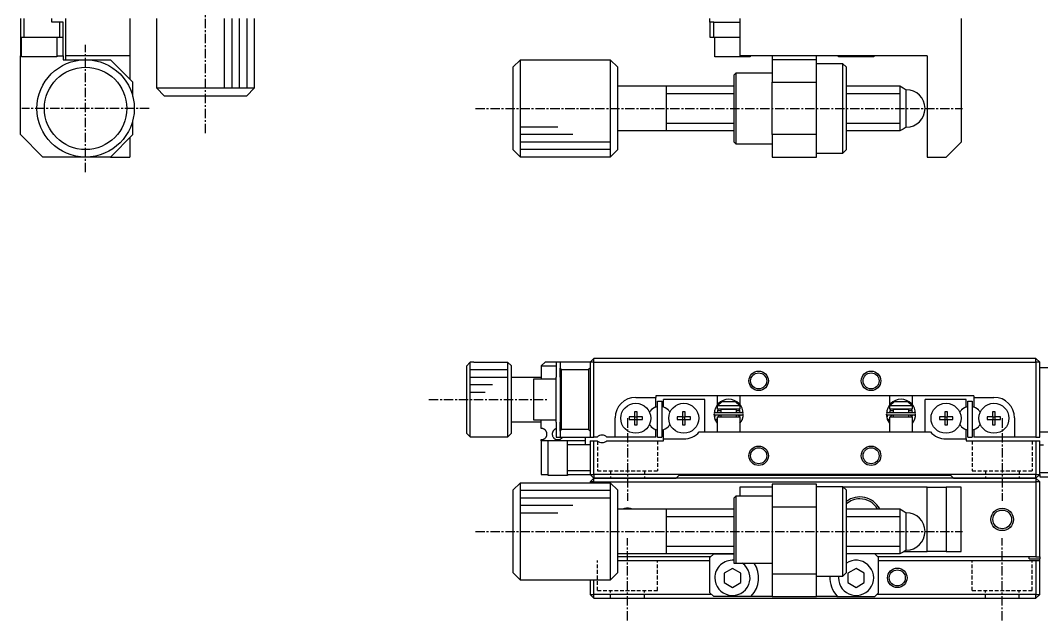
# Model space of a CAD drawing. Extents: x 10 to 415, y 10 to 242.
# Drawn here: x 201.3 to 337.5, y 36.6 to 116.8 of the extents above; entities that cross this region are included whole.
import ezdxf

# ---------------------------------------------------------------- set-up
doc = ezdxf.new("R2010")
doc.units = 0
doc.linetypes.add('CENTER', pattern=[2, 1.25, -0.25, 0.25, -0.25])
doc.linetypes.add('DASHED', pattern=[0.75, 0.5, -0.25])
doc.layers.get('0').update_dxf_attribs({"linetype": 'CONTINUOUS'})
doc.layers.add('CENTER', color=1, linetype='CENTER')

msp = doc.modelspace()

# ---------------------------------------------------------------- linework, layer by layer
at = {"color": 7, "linetype": 'CONTINUOUS'}
for p, q in [((201.27, 117), (201.27, 114.5)), ((201.77, 114.5), (201.77, 117)), ((205.47, 116.5), (205.47, 117)), ((206.47, 116.5), (205.47, 116.5)), ((206.97, 116.5), (206.47, 116.5)), ((206.47, 116.5), (206.47, 114.5)), ((206.97, 114.5), (206.97, 116.5)), ((207.27, 117), (207.27, 112)), ((215.87, 117), (215.87, 112)), ((219.47, 107.7), (219.47, 117)), ((232.47, 117), (232.47, 107.7)), ((293.28, 116.5), (293.28, 117)), ((293.28, 116.5), (293.28, 114.5)), ((293.78, 116.5), (293.28, 116.5)), ((293.78, 114.5), (293.78, 116.5)), ((293.78, 116.5), (297.28, 116.5)), ((297.28, 117), (297.28, 112)), ((326.78, 117), (326.78, 100.5)), ((201.27, 114.5), (201.77, 114.5)), ((201.27, 114.5), (201.27, 112)), ((201.34, 112), (201.34, 114.5)), ((201.42, 111.9), (201.42, 114.5)), ((201.77, 114.5), (206.47, 114.5)), ((206.12, 114.5), (206.12, 111.9)), ((206.47, 114.5), (206.97, 114.5)), ((206.93, 114.5), (206.93, 112)), ((206.97, 112), (206.97, 114.5)), ((293.28, 114.5), (293.78, 114.5)), ((293.78, 114.5), (297.28, 114.5)), ((293.93, 111.9), (293.93, 114.5)), ((201.27, 112), (201.34, 112)), ((201.27, 101.5), (201.27, 112)), ((201.34, 112), (201.42, 112)), ((203.77, 111.9), (201.42, 111.9)), ((206.12, 111.9), (203.77, 111.9)), ((206.12, 112), (206.93, 112)), ((206.93, 112), (206.97, 112)), ((206.97, 112), (206.97, 111.5)), ((215.87, 112), (207.27, 112)), ((207.27, 112), (207.27, 111.5)), ((215.87, 112), (215.87, 108.9)), ((298.63, 111.9), (293.93, 111.9)), ((322.28, 112), (297.28, 112)), ((298.63, 112), (298.63, 111.9)), ((301.58, 112), (301.58, 111.5)), ((307.48, 111.5), (307.48, 112)), ((310.43, 111.9), (310.43, 112)), ((315.13, 111.9), (310.43, 111.9)), ((315.13, 112), (315.13, 111.9)), ((322.28, 112), (322.28, 98.5)), ((206.97, 111.5), (209.97, 111.5)), ((209.97, 111.5), (213.27, 111.5)), ((213.27, 111.5), (216.27, 108.5)), ((266.98, 110.5), (267.98, 111.5)), ((266.98, 110.5), (266.98, 99.5)), ((266.98, 110.5), (266.98, 99.5)), ((267.98, 98.5), (267.98, 111.5)), ((267.98, 111.5), (267.98, 111.5)), ((267.98, 111.5), (279.98, 111.5)), ((279.98, 111.5), (279.98, 98.5)), ((279.98, 111.5), (280.98, 110.5)), ((280.98, 99.5), (280.98, 110.5)), ((307.48, 111.5), (301.58, 111.5)), ((301.58, 111.5), (301.58, 108.5)), ((307.48, 108.5), (307.48, 111.5)), ((307.48, 111), (310.98, 111)), ((310.98, 111), (310.98, 99)), ((310.98, 111), (311.48, 110.5)), ((311.48, 99.5), (311.48, 110.5)), ((296.48, 109.45), (296.78, 109.75)), ((296.48, 109.45), (296.48, 100.55)), ((296.78, 100.25), (296.78, 109.75)), ((296.78, 109.75), (301.58, 109.75)), ((216.27, 106.6), (216.27, 108.5)), ((226.03, 107.7), (219.47, 107.7)), ((220.47, 106.7), (219.47, 107.7)), ((232.47, 107.7), (226.03, 107.7)), ((232.47, 107.7), (231.47, 106.7)), ((280.98, 108), (287.48, 108)), ((287.48, 102), (287.48, 108)), ((287.48, 108), (287.49, 108)), ((287.48, 108), (287.48, 108)), ((287.48, 108), (296.48, 108)), ((301.58, 108.5), (307.48, 108.5)), ((301.58, 101.5), (301.58, 108.5)), ((307.48, 101.5), (307.48, 108.5)), ((311.48, 108), (318.62, 108)), ((318.62, 108), (318.62, 102)), ((318.62, 108), (319.05, 107.75)), ((319.05, 107.75), (319.48, 107.5)), ((220.47, 106.7), (226.02, 106.7)), ((226.02, 106.7), (231.47, 106.7)), ((319.48, 102.5), (319.48, 107.5)), ((216.27, 101.5), (216.27, 103.4)), ((319.05, 102.25), (318.62, 102)), ((319.48, 102.5), (319.05, 102.25)), ((204.27, 98.5), (201.27, 101.5)), ((216.27, 101.5), (213.27, 98.5)), ((215.87, 101.1), (215.87, 98.5)), ((287.48, 102), (280.98, 102)), ((287.49, 102), (287.48, 102)), ((296.48, 102), (287.48, 102)), ((287.48, 102), (287.48, 102)), ((307.48, 101.5), (301.58, 101.5)), ((301.58, 101.5), (301.58, 98.5)), ((307.48, 98.5), (307.48, 101.5)), ((318.62, 102), (311.48, 102)), ((267.98, 98.5), (266.98, 99.5)), ((280.98, 99.5), (279.98, 98.5)), ((296.78, 100.25), (296.48, 100.55)), ((301.58, 100.25), (296.78, 100.25)), ((311.48, 99.5), (310.98, 99)), ((326.78, 100.5), (324.78, 98.5)), ((209.97, 98.5), (204.27, 98.5)), ((213.27, 98.5), (209.97, 98.5)), ((213.27, 98.5), (215.87, 98.5)), ((279.98, 98.5), (267.98, 98.5)), ((301.58, 98.5), (307.48, 98.5)), ((310.98, 99), (307.48, 99)), ((322.28, 98.5), (324.78, 98.5)), ((261.28, 71.11), (260.78, 70.61)), ((261.78, 71.11), (261.28, 71.11)), ((261.28, 61.14), (261.28, 71.11)), ((261.78, 71.13), (261.78, 71.11)), ((261.78, 71.13), (266.28, 71.13)), ((266.28, 71.13), (266.28, 61.13)), ((266.28, 71.13), (266.78, 70.63)), ((270.78, 70.63), (271.28, 71.13)), ((272.78, 71.13), (271.28, 71.13)), ((273.28, 71.13), (272.78, 71.13)), ((272.78, 71.13), (272.78, 69.13)), ((277.28, 71.13), (273.28, 71.13)), ((273.28, 71.13), (273.28, 70.33)), ((277.28, 71.13), (277.78, 71.63)), ((277.78, 71.13), (277.28, 71.13)), ((277.28, 71.13), (277.28, 61.13)), ((277.78, 71.13), (277.78, 71.63)), ((336.78, 71.63), (277.78, 71.63)), ((277.78, 71.13), (336.78, 71.13)), ((277.78, 61.13), (277.78, 71.13)), ((336.78, 71.13), (336.78, 71.63)), ((337.28, 71.13), (336.78, 71.63)), ((336.78, 71.13), (336.78, 61.13)), ((337.28, 71.13), (336.78, 71.13)), ((337.28, 61.13), (337.28, 71.13)), ((260.78, 70.61), (260.78, 61.64)), ((266.78, 61.63), (266.78, 70.63)), ((270.78, 70.63), (272.78, 70.63)), ((270.78, 70.63), (270.78, 68.88)), ((273.48, 70.13), (273.28, 70.33)), ((273.28, 70.33), (273.28, 70)), ((273.28, 70), (273.28, 70.33)), ((273.28, 69.13), (273.28, 70)), ((273.48, 62.13), (273.48, 70.13)), ((273.48, 70.13), (277.08, 70.13)), ((277.28, 70.33), (277.08, 70.13)), ((277.08, 70.13), (277.08, 62.13)), ((337.28, 70.43), (342.28, 70.43)), ((266.78, 69.13), (270.78, 69.13)), ((269.78, 63.38), (269.78, 68.88)), ((269.78, 68.88), (272.78, 68.88)), ((272.78, 63.13), (272.78, 69.13)), ((273.28, 69.13), (273.28, 63.13)), ((283.38, 66.43), (286.08, 66.43)), ((286.08, 66.63), (286.08, 66.43)), ((328.48, 66.63), (286.08, 66.63)), ((286.08, 65.18), (286.08, 66.43)), ((286.28, 65.93), (286.88, 65.93)), ((286.28, 61.13), (286.28, 65.93)), ((286.88, 65.93), (286.88, 61.13)), ((292.58, 66.13), (287.08, 66.13)), ((287.08, 65.18), (287.08, 66.13)), ((292.58, 61.83), (292.58, 66.13)), ((294.28, 65.46), (294.28, 66.63)), ((294.28, 65.46), (294.28, 65.46)), ((294.86, 65.83), (294.33, 65.33)), ((296.69, 65.83), (294.86, 65.83)), ((297.22, 65.33), (296.69, 65.83)), ((296.7, 65.83), (296.69, 65.83)), ((297.28, 66.63), (297.28, 65.46)), ((317.28, 65.46), (317.28, 66.63)), ((317.28, 65.46), (317.28, 65.46)), ((317.86, 65.83), (317.33, 65.33)), ((319.69, 65.83), (317.86, 65.83)), ((320.22, 65.33), (319.69, 65.83)), ((319.7, 65.83), (319.69, 65.83)), ((320.28, 66.63), (320.28, 65.46)), ((327.48, 66.13), (321.98, 66.13)), ((321.98, 61.83), (321.98, 66.13)), ((327.48, 65.18), (327.48, 66.13)), ((327.68, 65.93), (328.28, 65.93)), ((327.68, 61.13), (327.68, 65.93)), ((328.28, 65.93), (328.28, 61.13)), ((328.48, 66.63), (328.48, 66.43)), ((328.48, 66.43), (331.18, 66.43)), ((328.48, 66.43), (328.48, 65.18)), ((283.56, 64.51), (283.2, 64.51)), ((283.2, 64.51), (283.2, 63.81)), ((283.56, 63.81), (283.56, 64.51)), ((286.08, 65.18), (285.82, 65.03)), ((287.08, 65.18), (287.34, 65.03)), ((289.96, 64.51), (289.6, 64.51)), ((289.6, 64.51), (289.6, 63.81)), ((289.96, 63.81), (289.96, 64.51)), ((293.97, 63.51), (293.84, 64.2)), ((294.03, 64.42), (297.53, 64.42)), ((294.35, 64.83), (294.24, 64.42)), ((294.28, 65.33), (294.33, 65.33)), ((294.28, 64.83), (294.28, 65.33)), ((297.28, 64.83), (294.28, 64.83)), ((294.78, 64.83), (294.28, 64.83)), ((294.28, 64.63), (294.28, 64.64)), ((294.28, 64.64), (294.28, 64.64)), ((294.28, 64.64), (294.28, 64.64)), ((294.28, 64.64), (294.28, 64.64)), ((294.28, 64.64), (294.28, 64.64)), ((294.78, 64.63), (294.28, 64.63)), ((294.33, 65.33), (297.22, 65.33)), ((294.78, 64.83), (296.78, 64.83)), ((296.78, 64.83), (294.78, 64.83)), ((294.78, 64.42), (294.78, 64.83)), ((297.28, 64.83), (296.78, 64.83)), ((296.78, 64.83), (296.78, 64.42)), ((297.28, 64.63), (296.78, 64.63)), ((297.22, 65.33), (297.28, 65.33)), ((297.32, 64.42), (297.22, 64.83)), ((297.28, 65.33), (297.28, 64.83)), ((297.28, 64.64), (297.28, 64.64)), ((297.28, 64.64), (297.28, 64.64)), ((297.28, 64.64), (297.28, 64.64)), ((297.28, 64.64), (297.28, 64.64)), ((297.28, 64.64), (297.28, 64.64)), ((297.28, 64.64), (297.28, 64.64)), ((297.28, 64.64), (297.28, 64.64)), ((297.28, 64.64), (297.28, 64.64)), ((297.28, 64.64), (297.28, 64.63)), ((316.97, 63.51), (316.84, 64.2)), ((317.03, 64.42), (320.53, 64.42)), ((317.35, 64.83), (317.24, 64.42)), ((317.28, 65.33), (317.33, 65.33)), ((317.28, 64.83), (317.28, 65.33)), ((320.28, 64.83), (317.28, 64.83)), ((317.78, 64.83), (317.28, 64.83)), ((317.28, 64.63), (317.28, 64.64)), ((317.28, 64.64), (317.28, 64.64)), ((317.28, 64.64), (317.28, 64.64)), ((317.28, 64.64), (317.28, 64.64)), ((317.28, 64.64), (317.28, 64.64)), ((317.78, 64.63), (317.28, 64.63)), ((317.33, 65.33), (320.22, 65.33)), ((319.78, 64.83), (317.78, 64.83)), ((317.78, 64.83), (319.78, 64.83)), ((317.78, 64.42), (317.78, 64.83)), ((320.28, 64.83), (319.78, 64.83)), ((319.78, 64.83), (319.78, 64.42)), ((320.28, 64.63), (319.78, 64.63)), ((320.22, 65.33), (320.28, 65.33)), ((320.32, 64.42), (320.22, 64.83)), ((320.28, 65.33), (320.28, 64.83)), ((320.28, 64.64), (320.28, 64.64)), ((320.28, 64.64), (320.28, 64.64)), ((320.28, 64.64), (320.28, 64.64)), ((320.28, 64.64), (320.28, 64.64)), ((320.28, 64.64), (320.28, 64.64)), ((320.28, 64.64), (320.28, 64.64)), ((320.28, 64.64), (320.28, 64.64)), ((320.28, 64.64), (320.28, 64.64)), ((320.28, 64.64), (320.28, 64.63)), ((324.96, 64.51), (324.6, 64.51)), ((324.6, 64.51), (324.6, 63.81)), ((324.96, 63.81), (324.96, 64.51)), ((327.48, 65.18), (327.22, 65.03)), ((328.48, 65.18), (328.74, 65.03)), ((331.36, 64.51), (331, 64.51)), ((331, 64.51), (331, 63.81)), ((331.36, 63.81), (331.36, 64.51)), ((270.78, 63.13), (266.78, 63.13)), ((272.78, 63.38), (269.78, 63.38)), ((270.78, 62.28), (270.78, 63.38)), ((272.78, 63.13), (272.78, 61.13)), ((273.28, 62.25), (273.28, 63.13)), ((280.63, 61.13), (280.63, 63.68)), ((282.49, 63.81), (282.49, 63.45)), ((283.2, 63.81), (282.49, 63.81)), ((282.49, 63.45), (283.2, 63.45)), ((283.21, 63.79), (283.2, 63.81)), ((283.21, 63.46), (283.2, 63.45)), ((283.2, 63.45), (283.2, 62.74)), ((283.2, 62.74), (283.56, 62.74)), ((283.55, 63.79), (283.21, 63.79)), ((283.21, 63.79), (283.21, 63.46)), ((283.21, 63.46), (283.55, 63.46)), ((283.55, 63.79), (283.56, 63.81)), ((283.55, 63.46), (283.55, 63.79)), ((283.55, 63.46), (283.56, 63.45)), ((284.27, 63.81), (283.56, 63.81)), ((283.56, 63.45), (284.27, 63.45)), ((283.56, 62.74), (283.56, 63.45)), ((284.27, 63.45), (284.27, 63.81)), ((288.89, 63.81), (288.89, 63.45)), ((289.6, 63.81), (288.89, 63.81)), ((288.89, 63.45), (289.6, 63.45)), ((289.61, 63.79), (289.6, 63.81)), ((289.61, 63.46), (289.6, 63.45)), ((289.6, 63.45), (289.6, 62.74)), ((289.6, 62.74), (289.96, 62.74)), ((289.61, 63.79), (289.61, 63.46)), ((289.95, 63.79), (289.61, 63.79)), ((289.61, 63.46), (289.95, 63.46)), ((289.95, 63.79), (289.96, 63.81)), ((289.95, 63.46), (289.95, 63.79)), ((289.95, 63.46), (289.96, 63.45)), ((290.67, 63.81), (289.96, 63.81)), ((289.96, 63.45), (290.67, 63.45)), ((289.96, 62.74), (289.96, 63.45)), ((290.67, 63.45), (290.67, 63.81)), ((293.94, 63.83), (293.95, 63.86)), ((293.94, 63.79), (293.94, 63.83)), ((293.94, 63.76), (293.94, 63.79)), ((293.94, 63.73), (293.94, 63.76)), ((293.94, 63.69), (293.94, 63.73)), ((293.94, 63.66), (293.94, 63.69)), ((293.95, 63.62), (293.94, 63.66)), ((293.95, 63.86), (293.96, 63.9)), ((293.95, 63.59), (293.95, 63.62)), ((293.96, 63.56), (293.95, 63.59)), ((293.96, 63.9), (293.97, 63.93)), ((293.97, 63.52), (293.96, 63.56)), ((293.97, 63.93), (293.98, 63.96)), ((293.98, 63.49), (293.97, 63.52)), ((293.98, 63.96), (293.99, 63.99)), ((293.99, 63.46), (293.98, 63.49)), ((293.99, 63.99), (294, 64.02)), ((293.99, 63.46), (293.99, 63.46)), ((293.99, 63.46), (293.99, 63.46)), ((293.99, 63.46), (294, 63.46)), ((294.28, 62.99), (293.99, 63.46)), ((294, 64.02), (294.01, 64.03)), ((294, 63.45), (294.28, 63.55)), ((294, 63.46), (294, 63.46)), ((294, 63.46), (294.01, 63.46)), ((294, 63.45), (294, 63.45)), ((294.01, 63.46), (294.01, 63.46)), ((294.01, 63.46), (294.02, 63.46)), ((294.02, 63.46), (294.03, 63.46)), ((297.53, 64.03), (294.03, 64.03)), ((294.03, 63.46), (294.04, 63.46)), ((294.04, 63.46), (294.05, 63.46)), ((294.05, 63.46), (294.06, 63.47)), ((294.06, 63.47), (294.07, 63.47)), ((294.07, 63.47), (294.08, 63.47)), ((294.08, 63.47), (294.09, 63.48)), ((294.09, 63.48), (294.11, 63.48)), ((294.11, 63.48), (294.12, 63.49)), ((294.12, 63.49), (294.13, 63.49)), ((294.13, 63.49), (294.15, 63.5)), ((294.15, 63.5), (294.16, 63.5)), ((294.16, 63.5), (294.18, 63.51)), ((294.18, 63.51), (294.19, 63.52)), ((294.19, 63.52), (294.2, 63.52)), ((294.2, 63.52), (294.22, 63.53)), ((294.22, 63.53), (294.23, 63.54)), ((294.23, 63.54), (294.24, 63.54)), ((294.24, 63.54), (294.26, 63.55)), ((294.26, 63.55), (294.27, 63.55)), ((294.27, 63.55), (294.28, 63.56)), ((294.28, 63.83), (297.28, 63.83)), ((294.28, 61.83), (294.28, 63.83)), ((294.35, 63.84), (294.34, 63.83)), ((294.34, 63.83), (294.34, 63.83)), ((294.36, 63.86), (294.35, 63.84)), ((294.37, 63.88), (294.36, 63.87)), ((294.36, 63.87), (294.36, 63.86)), ((294.38, 63.9), (294.37, 63.88)), ((294.39, 63.91), (294.38, 63.9)), ((294.4, 63.92), (294.39, 63.91)), ((294.41, 63.93), (294.4, 63.92)), ((294.42, 63.94), (294.41, 63.93)), ((294.43, 63.95), (294.42, 63.94)), ((294.44, 63.96), (294.43, 63.95)), ((294.45, 63.97), (294.44, 63.96)), ((294.46, 63.98), (294.45, 63.97)), ((294.48, 63.99), (294.46, 63.98)), ((294.49, 63.99), (294.48, 63.99)), ((294.5, 64), (294.49, 63.99)), ((294.52, 64.01), (294.5, 64)), ((294.53, 64.01), (294.52, 64.01)), ((294.54, 64.02), (294.53, 64.01)), ((294.56, 64.02), (294.54, 64.02)), ((294.57, 64.02), (294.56, 64.02)), ((294.59, 64.03), (294.57, 64.02)), ((294.6, 64.03), (294.59, 64.03)), ((294.62, 64.03), (294.6, 64.03)), ((294.63, 64.03), (294.62, 64.03)), ((294.78, 63.83), (294.78, 64.03)), ((296.78, 64.03), (296.78, 63.83)), ((296.94, 64.03), (296.93, 64.03)), ((296.95, 64.03), (296.94, 64.03)), ((296.97, 64.03), (296.95, 64.03)), ((296.98, 64.03), (296.97, 64.03)), ((297, 64.02), (296.98, 64.03)), ((297.01, 64.02), (297, 64.02)), ((297.03, 64.02), (297.01, 64.02)), ((297.04, 64.01), (297.03, 64.02)), ((297.05, 64), (297.04, 64.01)), ((297.07, 64), (297.05, 64)), ((297.08, 63.99), (297.07, 64)), ((297.09, 63.98), (297.08, 63.99)), ((297.11, 63.98), (297.09, 63.98)), ((297.12, 63.97), (297.11, 63.98)), ((297.13, 63.96), (297.12, 63.97)), ((297.14, 63.95), (297.13, 63.96)), ((297.15, 63.94), (297.14, 63.95)), ((297.16, 63.93), (297.15, 63.94)), ((297.17, 63.91), (297.16, 63.93)), ((297.18, 63.9), (297.17, 63.91)), ((297.19, 63.89), (297.18, 63.9)), ((297.2, 63.88), (297.19, 63.89)), ((297.2, 63.86), (297.2, 63.88)), ((297.21, 63.85), (297.2, 63.86)), ((297.22, 63.84), (297.21, 63.85)), ((297.22, 63.83), (297.22, 63.84)), ((297.28, 63.83), (297.32, 64.03)), ((297.28, 63.83), (297.28, 61.83)), ((297.28, 63.81), (297.28, 63.83)), ((297.57, 63.46), (297.56, 63.44)), ((297.58, 63.5), (297.57, 63.46)), ((297.57, 63.46), (297.57, 63.46)), ((297.57, 63.46), (297.57, 63.46)), ((297.57, 63.46), (297.57, 63.46)), ((297.57, 63.46), (297.57, 63.46)), ((297.59, 63.5), (297.58, 63.5)), ((297.59, 63.52), (297.59, 63.52)), ((297.59, 63.52), (297.59, 63.52)), ((297.59, 63.52), (297.59, 63.52)), ((297.59, 63.52), (297.59, 63.51)), ((297.59, 63.51), (297.59, 63.51)), ((297.59, 63.51), (297.59, 63.51)), ((297.59, 63.51), (297.59, 63.51)), ((297.59, 63.51), (297.59, 63.51)), ((297.59, 63.51), (297.59, 63.51)), ((297.59, 63.51), (297.59, 63.51)), ((297.59, 63.51), (297.59, 63.5)), ((297.59, 63.5), (297.59, 63.5)), ((316.94, 63.83), (316.95, 63.86)), ((316.94, 63.79), (316.94, 63.83)), ((316.94, 63.76), (316.94, 63.79)), ((316.94, 63.73), (316.94, 63.76)), ((316.94, 63.69), (316.94, 63.73)), ((316.94, 63.66), (316.94, 63.69)), ((316.95, 63.62), (316.94, 63.66)), ((316.95, 63.86), (316.96, 63.9)), ((316.95, 63.59), (316.95, 63.62)), ((316.96, 63.56), (316.95, 63.59)), ((316.96, 63.9), (316.97, 63.93)), ((316.97, 63.52), (316.96, 63.56)), ((316.97, 63.93), (316.98, 63.96)), ((316.98, 63.49), (316.97, 63.52)), ((316.98, 63.96), (316.99, 63.99)), ((316.99, 63.46), (316.98, 63.49)), ((316.99, 63.99), (317, 64.02)), ((316.99, 63.46), (316.99, 63.46)), ((316.99, 63.46), (316.99, 63.46)), ((316.99, 63.46), (317, 63.46)), ((317.28, 62.99), (316.99, 63.46)), ((317, 64.02), (317.01, 64.03)), ((317, 63.45), (317.28, 63.55)), ((317, 63.46), (317, 63.46)), ((317, 63.46), (317.01, 63.46)), ((317.01, 63.43), (317, 63.45)), ((317.01, 63.46), (317.01, 63.46)), ((317.01, 63.46), (317.02, 63.46)), ((317.02, 63.46), (317.03, 63.46)), ((320.53, 64.03), (317.03, 64.03)), ((317.03, 63.46), (317.04, 63.46)), ((317.04, 63.46), (317.05, 63.46)), ((317.05, 63.46), (317.06, 63.47)), ((317.06, 63.47), (317.07, 63.47)), ((317.07, 63.47), (317.08, 63.47)), ((317.08, 63.47), (317.09, 63.48)), ((317.09, 63.48), (317.11, 63.48)), ((317.11, 63.48), (317.12, 63.49)), ((317.12, 63.49), (317.13, 63.49)), ((317.13, 63.49), (317.15, 63.5)), ((317.15, 63.5), (317.16, 63.5)), ((317.16, 63.5), (317.18, 63.51)), ((317.18, 63.51), (317.19, 63.52)), ((317.19, 63.52), (317.2, 63.52)), ((317.2, 63.52), (317.22, 63.53)), ((317.22, 63.53), (317.23, 63.54)), ((317.23, 63.54), (317.24, 63.54)), ((317.24, 63.54), (317.26, 63.55)), ((317.26, 63.55), (317.27, 63.55)), ((317.27, 63.55), (317.28, 63.56)), ((317.28, 63.83), (320.28, 63.83)), ((317.28, 61.83), (317.28, 63.83)), ((317.35, 63.84), (317.34, 63.83)), ((317.34, 63.83), (317.34, 63.83)), ((317.36, 63.86), (317.35, 63.84)), ((317.37, 63.88), (317.36, 63.87)), ((317.36, 63.87), (317.36, 63.86)), ((317.38, 63.9), (317.37, 63.88)), ((317.39, 63.91), (317.38, 63.9)), ((317.4, 63.92), (317.39, 63.91)), ((317.41, 63.93), (317.4, 63.92)), ((317.42, 63.94), (317.41, 63.93)), ((317.43, 63.95), (317.42, 63.94)), ((317.44, 63.96), (317.43, 63.95)), ((317.45, 63.97), (317.44, 63.96)), ((317.46, 63.98), (317.45, 63.97)), ((317.48, 63.99), (317.46, 63.98)), ((317.49, 63.99), (317.48, 63.99)), ((317.5, 64), (317.49, 63.99)), ((317.52, 64.01), (317.5, 64)), ((317.53, 64.01), (317.52, 64.01)), ((317.54, 64.02), (317.53, 64.01)), ((317.56, 64.02), (317.54, 64.02)), ((317.57, 64.02), (317.56, 64.02)), ((317.59, 64.03), (317.57, 64.02)), ((317.6, 64.03), (317.59, 64.03)), ((317.62, 64.03), (317.6, 64.03)), ((317.63, 64.03), (317.62, 64.03)), ((317.78, 63.83), (317.78, 64.03)), ((319.78, 64.03), (319.78, 63.83)), ((319.94, 64.03), (319.93, 64.03)), ((319.95, 64.03), (319.94, 64.03)), ((319.97, 64.03), (319.95, 64.03)), ((319.98, 64.03), (319.97, 64.03)), ((320, 64.02), (319.98, 64.03)), ((320.01, 64.02), (320, 64.02)), ((320.03, 64.02), (320.01, 64.02)), ((320.04, 64.01), (320.03, 64.02)), ((320.05, 64), (320.04, 64.01)), ((320.07, 64), (320.05, 64)), ((320.08, 63.99), (320.07, 64)), ((320.09, 63.98), (320.08, 63.99)), ((320.11, 63.98), (320.09, 63.98)), ((320.12, 63.97), (320.11, 63.98)), ((320.13, 63.96), (320.12, 63.97)), ((320.14, 63.95), (320.13, 63.96)), ((320.15, 63.94), (320.14, 63.95)), ((320.16, 63.93), (320.15, 63.94)), ((320.17, 63.91), (320.16, 63.93)), ((320.18, 63.9), (320.17, 63.91)), ((320.19, 63.89), (320.18, 63.9)), ((320.2, 63.88), (320.19, 63.89)), ((320.2, 63.86), (320.2, 63.88)), ((320.21, 63.85), (320.2, 63.86)), ((320.22, 63.84), (320.21, 63.85)), ((320.22, 63.83), (320.22, 63.84)), ((320.28, 63.83), (320.32, 64.03)), ((320.28, 63.83), (320.28, 61.83)), ((320.28, 63.81), (320.28, 63.83)), ((320.57, 63.46), (320.55, 63.43)), ((320.58, 63.5), (320.57, 63.46)), ((320.57, 63.46), (320.57, 63.46)), ((320.57, 63.46), (320.57, 63.46)), ((320.57, 63.46), (320.57, 63.46)), ((320.57, 63.46), (320.57, 63.46)), ((320.59, 63.5), (320.58, 63.5)), ((320.59, 63.52), (320.59, 63.52)), ((320.59, 63.52), (320.59, 63.52)), ((320.59, 63.52), (320.59, 63.52)), ((320.59, 63.52), (320.59, 63.51)), ((320.59, 63.51), (320.59, 63.51)), ((320.59, 63.51), (320.59, 63.51)), ((320.59, 63.51), (320.59, 63.51)), ((320.59, 63.51), (320.59, 63.51)), ((320.59, 63.51), (320.59, 63.51)), ((320.59, 63.51), (320.59, 63.51)), ((320.59, 63.51), (320.59, 63.5)), ((320.59, 63.5), (320.59, 63.5)), ((323.89, 63.81), (323.89, 63.45)), ((324.6, 63.81), (323.89, 63.81)), ((323.89, 63.45), (324.6, 63.45)), ((324.61, 63.79), (324.6, 63.81)), ((324.61, 63.46), (324.6, 63.45)), ((324.6, 63.45), (324.6, 62.74)), ((324.6, 62.74), (324.96, 62.74)), ((324.95, 63.79), (324.61, 63.79)), ((324.61, 63.79), (324.61, 63.46)), ((324.61, 63.46), (324.95, 63.46)), ((324.95, 63.79), (324.96, 63.81)), ((324.95, 63.46), (324.95, 63.79)), ((324.95, 63.46), (324.96, 63.45)), ((325.67, 63.81), (324.96, 63.81)), ((324.96, 63.45), (325.67, 63.45)), ((324.96, 62.74), (324.96, 63.45)), ((325.67, 63.45), (325.67, 63.81)), ((330.29, 63.81), (330.29, 63.45)), ((331, 63.81), (330.29, 63.81)), ((330.29, 63.45), (331, 63.45)), ((331.01, 63.79), (331, 63.81)), ((331.01, 63.46), (331, 63.45)), ((331, 63.45), (331, 62.74)), ((331, 62.74), (331.36, 62.74)), ((331.01, 63.79), (331.01, 63.46)), ((331.35, 63.79), (331.01, 63.79)), ((331.01, 63.46), (331.35, 63.46)), ((331.35, 63.79), (331.36, 63.81)), ((331.35, 63.46), (331.35, 63.79)), ((331.35, 63.46), (331.36, 63.45)), ((332.07, 63.81), (331.36, 63.81)), ((331.36, 63.45), (332.07, 63.45)), ((331.36, 62.74), (331.36, 63.45)), ((332.07, 63.45), (332.07, 63.81)), ((333.93, 63.68), (333.93, 61.13)), ((260.78, 61.64), (261.28, 61.14)), ((266.78, 61.63), (266.28, 61.13)), ((270.82, 62.27), (270.78, 62.28)), ((270.85, 62.27), (270.82, 62.27)), ((270.88, 62.27), (270.85, 62.27)), ((270.92, 62.26), (270.88, 62.27)), ((270.95, 62.26), (270.92, 62.26)), ((270.97, 62.25), (270.95, 62.26)), ((271, 62.24), (270.97, 62.25)), ((271.03, 62.23), (271, 62.24)), ((271.05, 62.22), (271.03, 62.23)), ((271.08, 62.21), (271.05, 62.22)), ((271.1, 62.2), (271.08, 62.21)), ((271.13, 62.19), (271.1, 62.2)), ((271.15, 62.18), (271.13, 62.19)), ((271.17, 62.17), (271.15, 62.18)), ((271.18, 62.16), (271.17, 62.17)), ((271.21, 62.14), (271.18, 62.16)), ((271.24, 62.12), (271.21, 62.14)), ((271.26, 62.1), (271.24, 62.12)), ((271.28, 62.09), (271.26, 62.1)), ((271.3, 62.07), (271.28, 62.09)), ((271.32, 62.05), (271.3, 62.07)), ((271.34, 62.02), (271.32, 62.05)), ((271.36, 62), (271.34, 62.02)), ((271.38, 61.98), (271.36, 62)), ((271.4, 61.95), (271.38, 61.98)), ((271.42, 61.92), (271.4, 61.95)), ((271.43, 61.89), (271.42, 61.92)), ((271.45, 61.87), (271.43, 61.89)), ((271.46, 61.84), (271.45, 61.87)), ((271.47, 61.81), (271.46, 61.84)), ((271.48, 61.79), (271.47, 61.81)), ((271.49, 61.76), (271.48, 61.79)), ((271.5, 61.73), (271.49, 61.76)), ((271.51, 61.7), (271.5, 61.73)), ((271.5, 61.31), (271.51, 61.36)), ((271.52, 61.67), (271.51, 61.7)), ((271.51, 61.36), (271.52, 61.39)), ((271.52, 61.63), (271.52, 61.67)), ((271.53, 61.6), (271.52, 61.63)), ((271.52, 61.39), (271.53, 61.43)), ((271.53, 61.56), (271.53, 61.6)), ((271.53, 61.52), (271.53, 61.56)), ((271.53, 61.49), (271.53, 61.52)), ((271.53, 61.47), (271.53, 61.49)), ((271.53, 61.43), (271.53, 61.47)), ((272.24, 61.61), (272.23, 61.58)), ((272.23, 61.58), (272.23, 61.55)), ((272.23, 61.55), (272.23, 61.5)), ((272.23, 61.5), (272.23, 61.46)), ((272.23, 61.46), (272.24, 61.42)), ((272.25, 61.69), (272.24, 61.65)), ((272.24, 61.65), (272.24, 61.61)), ((272.24, 61.42), (272.25, 61.38)), ((272.26, 61.73), (272.25, 61.69)), ((272.25, 61.38), (272.26, 61.34)), ((272.27, 61.76), (272.26, 61.73)), ((272.26, 61.34), (272.27, 61.3)), ((272.28, 61.79), (272.27, 61.76)), ((272.29, 61.82), (272.28, 61.79)), ((272.3, 61.84), (272.29, 61.82)), ((272.31, 61.87), (272.3, 61.84)), ((272.33, 61.9), (272.31, 61.87)), ((272.35, 61.93), (272.33, 61.9)), ((272.37, 61.96), (272.35, 61.93)), ((272.39, 61.98), (272.37, 61.96)), ((272.4, 62), (272.39, 61.98)), ((272.42, 62.02), (272.4, 62)), ((272.44, 62.04), (272.42, 62.02)), ((272.46, 62.06), (272.44, 62.04)), ((272.48, 62.08), (272.46, 62.06)), ((272.51, 62.11), (272.48, 62.08)), ((272.53, 62.12), (272.51, 62.11)), ((272.55, 62.14), (272.53, 62.12)), ((272.57, 62.15), (272.55, 62.14)), ((272.59, 62.17), (272.57, 62.15)), ((272.61, 62.18), (272.59, 62.17)), ((272.64, 62.19), (272.61, 62.18)), ((272.66, 62.2), (272.64, 62.19)), ((272.68, 62.21), (272.66, 62.2)), ((272.71, 62.22), (272.68, 62.21)), ((272.73, 62.23), (272.71, 62.22)), ((272.76, 62.24), (272.73, 62.23)), ((272.78, 62.25), (272.76, 62.24)), ((273.28, 62.25), (273.28, 61.93)), ((273.28, 61.93), (273.28, 62.25)), ((273.28, 61.93), (273.48, 62.13)), ((273.28, 61.93), (273.28, 61.13)), ((277.08, 62.13), (273.48, 62.13)), ((277.08, 62.13), (277.28, 61.93)), ((285.82, 62.22), (286.08, 62.07)), ((286.08, 61.13), (286.08, 62.07)), ((287.34, 62.22), (287.08, 62.07)), ((287.08, 60.88), (287.08, 62.07)), ((291.86, 61.83), (294.71, 61.83)), ((294.71, 61.83), (296.86, 61.83)), ((296.86, 61.83), (317.71, 61.83)), ((317.71, 61.83), (319.86, 61.83)), ((319.86, 61.83), (322.7, 61.83)), ((327.22, 62.22), (327.48, 62.07)), ((327.48, 60.88), (327.48, 62.07)), ((328.74, 62.22), (328.48, 62.07)), ((328.48, 62.07), (328.48, 61.13)), ((337.28, 61.83), (342.28, 61.83)), ((261.28, 61.14), (261.78, 61.14)), ((261.78, 61.14), (261.78, 61.13)), ((266.28, 61.13), (261.78, 61.13)), ((270.78, 60.78), (270.79, 60.78)), ((270.78, 60.63), (270.78, 60.78)), ((270.78, 60.63), (270.78, 56.13)), ((271.68, 60.63), (270.78, 60.63)), ((270.79, 60.78), (270.81, 60.78)), ((270.81, 60.78), (270.82, 60.78)), ((270.82, 60.78), (270.83, 60.78)), ((270.83, 60.78), (270.84, 60.78)), ((270.84, 60.78), (270.85, 60.78)), ((270.85, 60.78), (270.86, 60.78)), ((270.86, 60.78), (270.88, 60.78)), ((270.88, 60.78), (270.89, 60.78)), ((270.89, 60.78), (270.91, 60.79)), ((270.91, 60.79), (270.93, 60.79)), ((270.93, 60.79), (270.95, 60.79)), ((270.95, 60.79), (270.97, 60.8)), ((270.97, 60.8), (270.98, 60.8)), ((270.98, 60.8), (271.01, 60.81)), ((271.01, 60.81), (271.03, 60.82)), ((271.03, 60.82), (271.06, 60.83)), ((271.06, 60.83), (271.09, 60.84)), ((271.09, 60.84), (271.12, 60.85)), ((271.12, 60.85), (271.15, 60.87)), ((271.15, 60.87), (271.19, 60.9)), ((271.19, 60.9), (271.23, 60.93)), ((271.23, 60.93), (271.27, 60.95)), ((271.27, 60.95), (271.3, 60.99)), ((271.3, 60.99), (271.33, 61.02)), ((271.33, 61.02), (271.36, 61.05)), ((271.36, 61.05), (271.39, 61.09)), ((271.39, 61.09), (271.42, 61.13)), ((271.42, 61.13), (271.44, 61.17)), ((271.44, 61.17), (271.46, 61.21)), ((271.46, 61.21), (271.48, 61.26)), ((271.48, 61.26), (271.5, 61.31)), ((271.68, 55.98), (271.68, 60.68)), ((271.68, 60.68), (274.28, 60.68)), ((272.27, 61.3), (272.28, 61.26)), ((272.28, 61.26), (272.3, 61.22)), ((272.3, 61.22), (272.32, 61.18)), ((272.32, 61.18), (272.34, 61.13)), ((272.34, 61.13), (272.37, 61.09)), ((272.37, 61.09), (272.4, 61.05)), ((272.4, 61.05), (272.43, 61.01)), ((272.43, 61.01), (272.47, 60.98)), ((272.47, 60.98), (272.51, 60.94)), ((272.51, 60.94), (272.55, 60.91)), ((272.55, 60.91), (272.58, 60.89)), ((272.58, 60.89), (272.61, 60.87)), ((272.61, 60.87), (272.64, 60.86)), ((272.64, 60.86), (272.67, 60.84)), ((272.67, 60.84), (272.69, 60.83)), ((272.69, 60.83), (272.71, 60.83)), ((272.71, 60.83), (272.73, 60.82)), ((272.73, 60.82), (272.76, 60.81)), ((272.76, 60.81), (272.78, 60.8)), ((272.78, 61.13), (273.28, 61.13)), ((272.78, 60.8), (272.8, 60.8)), ((272.8, 60.8), (272.81, 60.79)), ((272.81, 60.79), (272.83, 60.79)), ((272.83, 60.79), (272.84, 60.79)), ((272.84, 60.79), (272.85, 60.79)), ((272.85, 60.79), (272.87, 60.78)), ((272.87, 60.78), (272.88, 60.78)), ((272.88, 60.78), (272.9, 60.78)), ((272.9, 60.78), (272.91, 60.78)), ((272.91, 60.78), (272.92, 60.78)), ((272.92, 60.78), (272.93, 60.78)), ((272.93, 60.78), (272.95, 60.78)), ((272.95, 60.78), (272.96, 60.78)), ((272.96, 60.78), (272.97, 60.78)), ((272.97, 60.78), (272.98, 60.78)), ((272.98, 60.78), (272.99, 60.78)), ((272.99, 60.78), (273, 60.78)), ((273, 60.78), (273.02, 60.78)), ((273.02, 60.78), (273.03, 60.78)), ((273.03, 60.78), (273.04, 60.78)), ((273.04, 60.78), (273.06, 60.78)), ((273.06, 60.78), (273.07, 60.78)), ((273.07, 60.78), (273.08, 60.78)), ((273.08, 60.78), (273.1, 60.79)), ((273.1, 60.79), (273.12, 60.79)), ((273.12, 60.79), (273.14, 60.79)), ((273.14, 60.79), (273.16, 60.8)), ((273.16, 60.8), (273.18, 60.8)), ((273.18, 60.8), (273.19, 60.81)), ((273.19, 60.81), (273.22, 60.81)), ((273.22, 60.81), (273.24, 60.82)), ((273.24, 60.82), (273.27, 60.83)), ((273.27, 60.83), (273.29, 60.84)), ((273.28, 61.13), (277.28, 61.13)), ((273.29, 60.84), (273.32, 60.86)), ((273.32, 60.86), (273.35, 60.87)), ((273.35, 60.87), (273.38, 60.89)), ((273.38, 60.89), (273.4, 60.91)), ((273.4, 60.91), (273.44, 60.94)), ((273.44, 60.94), (273.48, 60.97)), ((273.48, 60.97), (273.52, 61)), ((273.52, 61), (273.55, 61.04)), ((273.55, 61.04), (273.58, 61.08)), ((273.58, 61.08), (273.61, 61.12)), ((273.61, 61.12), (273.62, 61.13)), ((274.28, 60.68), (274.28, 60.63)), ((276.68, 60.63), (274.28, 60.63)), ((274.28, 60.13), (274.28, 60.63)), ((274.28, 60.13), (276.68, 60.13)), ((274.28, 56.63), (274.28, 60.13)), ((276.68, 60.63), (276.68, 61.13)), ((276.68, 60.13), (276.68, 60.63)), ((276.68, 60.13), (277.28, 60.13)), ((277.28, 61.13), (277.78, 61.13)), ((277.28, 60.63), (277.78, 60.63)), ((277.28, 60.63), (277.28, 56.13)), ((278.22, 61.13), (277.78, 61.13)), ((277.78, 56.13), (277.78, 60.63)), ((277.78, 60.63), (278.22, 60.63)), ((280.63, 61.13), (279.54, 61.13)), ((279.54, 60.63), (287.08, 60.63)), ((286.08, 61.13), (280.63, 61.13)), ((286.28, 61.13), (286.88, 61.13)), ((287.08, 60.88), (289.78, 60.88)), ((287.08, 60.63), (287.08, 60.88)), ((324.78, 60.88), (327.48, 60.88)), ((327.48, 60.88), (327.48, 60.63)), ((327.48, 60.63), (336.78, 60.63)), ((327.68, 61.13), (328.28, 61.13)), ((333.93, 61.13), (328.48, 61.13)), ((336.78, 61.13), (333.93, 61.13)), ((336.78, 61.13), (337.28, 61.13)), ((336.78, 60.63), (336.78, 56.13)), ((336.78, 60.63), (337.28, 60.63)), ((337.28, 56.13), (337.28, 60.63)), ((337.78, 60.03), (337.28, 60.03)), ((270.78, 56.13), (271.68, 56.13)), ((274.28, 55.98), (271.68, 55.98)), ((277.28, 56.63), (274.28, 56.63)), ((274.28, 56.13), (274.28, 56.63)), ((274.28, 56.13), (274.28, 55.98)), ((274.28, 56.13), (277.28, 56.13)), ((277.28, 56.13), (277.78, 56.13)), ((277.28, 56.13), (277.78, 55.63)), ((336.78, 56.13), (277.78, 56.13)), ((277.78, 56.13), (277.78, 55.63)), ((289.13, 55.98), (288.78, 55.63)), ((325.43, 55.98), (289.13, 55.98)), ((325.78, 55.63), (325.43, 55.98)), ((336.78, 55.63), (336.78, 56.13)), ((336.78, 56.13), (337.28, 56.13)), ((336.78, 55.63), (337.28, 56.13)), ((339.78, 56.33), (337.28, 56.33)), ((337.28, 56.13), (337.28, 55.83)), ((266.98, 54.03), (267.98, 55.03)), ((267.98, 42.03), (267.98, 55.03)), ((267.98, 55.03), (279.98, 55.03)), ((277.28, 55.13), (277.78, 55.63)), ((277.78, 55.13), (277.28, 55.13)), ((277.28, 55.13), (277.28, 55.03)), ((277.78, 55.13), (277.78, 55.63)), ((336.78, 55.63), (277.78, 55.63)), ((277.78, 55.63), (288.78, 55.63)), ((277.78, 55.03), (277.78, 55.13)), ((277.78, 55.13), (336.78, 55.13)), ((279.98, 55.03), (279.98, 48.47)), ((279.98, 55.03), (280.98, 54.03)), ((307.48, 54.83), (301.58, 54.83)), ((301.58, 54.83), (301.58, 51.83)), ((307.48, 51.83), (307.48, 54.83)), ((307.48, 54.53), (310.98, 54.53)), ((310.98, 54.53), (310.98, 42.53)), ((310.98, 54.53), (311.48, 54.03)), ((325.78, 55.63), (336.78, 55.63)), ((336.78, 55.63), (336.78, 55.13)), ((336.78, 55.63), (337.28, 55.13)), ((336.78, 55.13), (336.78, 45.13)), ((337.28, 55.13), (336.78, 55.13)), ((337.28, 55.83), (339.78, 55.83)), ((337.28, 45.13), (337.28, 55.13)), ((266.98, 54.03), (266.98, 43.03)), ((280.98, 48.48), (280.98, 54.03)), ((296.48, 52.98), (296.78, 53.28)), ((296.78, 44.28), (296.78, 53.28)), ((296.78, 53.28), (301.58, 53.28)), ((297.28, 54.43), (297.28, 53.28)), ((301.58, 54.43), (297.28, 54.43)), ((322.28, 54.43), (311.08, 54.43)), ((311.48, 43.03), (311.48, 54.03)), ((322.28, 45.83), (322.28, 54.43)), ((322.28, 54.43), (324.78, 54.43)), ((324.78, 54.43), (324.78, 45.83)), ((326.78, 54.43), (324.78, 54.43)), ((326.78, 45.83), (326.78, 54.43)), ((296.48, 52.98), (296.48, 44.28)), ((301.58, 51.83), (307.48, 51.83)), ((301.58, 51.83), (301.58, 42.83)), ((307.48, 42.83), (307.48, 51.83)), ((280.98, 51.53), (287.48, 51.53)), ((287.48, 48.6), (287.48, 51.53)), ((287.48, 51.53), (287.49, 51.53)), ((287.48, 51.53), (287.48, 51.53)), ((287.48, 51.53), (296.48, 51.53)), ((311.48, 51.53), (318.62, 51.53)), ((318.62, 51.53), (318.62, 48.5)), ((318.62, 51.53), (319.05, 51.28)), ((319.05, 51.28), (319.48, 51.03)), ((319.48, 48.5), (319.48, 51.03)), ((279.98, 48.47), (279.98, 42.03)), ((280.98, 43.03), (280.98, 48.48)), ((287.48, 48.53), (287.48, 48.6)), ((287.48, 48.4), (287.48, 48.53)), ((287.48, 45.53), (287.48, 48.4)), ((318.62, 48.5), (318.62, 45.53)), ((319.48, 46.03), (319.48, 48.5)), ((287.48, 45.53), (280.98, 45.53)), ((293.38, 45.13), (280.98, 45.13)), ((287.49, 45.53), (287.48, 45.53)), ((296.48, 45.53), (287.48, 45.53)), ((287.48, 45.53), (287.48, 45.53)), ((293.28, 45.03), (293.78, 45.53)), ((293.28, 40.33), (293.28, 45.03)), ((293.78, 45.53), (296.48, 45.53)), ((315.28, 45.53), (311.48, 45.53)), ((318.62, 45.53), (311.48, 45.53)), ((315.28, 45.53), (315.78, 45.03)), ((336.78, 45.13), (315.68, 45.13)), ((315.78, 40.33), (315.78, 45.03)), ((319.05, 45.78), (318.62, 45.53)), ((319.48, 46.03), (319.05, 45.78)), ((319.13, 45.83), (322.28, 45.83)), ((324.78, 45.83), (322.28, 45.83)), ((324.78, 45.83), (326.78, 45.83)), ((335.88, 44.88), (335.88, 45.13)), ((336.78, 45.13), (337.28, 45.13)), ((337.28, 45.13), (337.28, 44.88)), ((280.98, 44.63), (293.28, 44.63)), ((296.48, 44.28), (296.78, 44.28)), ((296.78, 44.28), (301.58, 44.28)), ((315.78, 44.63), (336.78, 44.63)), ((335.88, 44.88), (337.28, 44.88)), ((336.78, 44.63), (336.78, 40.13)), ((336.78, 44.63), (337.28, 44.63)), ((337.28, 44.63), (337.28, 44.88)), ((337.28, 40.13), (337.28, 44.63)), ((267.98, 42.03), (266.98, 43.03)), ((280.98, 43.03), (279.98, 42.03)), ((296.28, 43.6), (295.18, 42.96)), ((295.18, 42.96), (295.18, 41.69)), ((297.38, 42.96), (296.28, 43.6)), ((297.38, 41.69), (297.38, 42.96)), ((307.48, 42.83), (301.58, 42.83)), ((301.58, 42.83), (301.58, 39.83)), ((307.48, 39.83), (307.48, 42.83)), ((310.98, 42.53), (307.48, 42.53)), ((311.48, 43.03), (310.98, 42.53)), ((312.78, 43.6), (311.68, 42.96)), ((311.68, 42.96), (311.68, 41.69)), ((313.88, 42.96), (312.78, 43.6)), ((313.88, 41.69), (313.88, 42.96)), ((279.98, 42.03), (267.98, 42.03)), ((277.28, 42.03), (277.28, 40.13)), ((277.78, 40.13), (277.78, 42.03)), ((295.18, 41.69), (296.28, 41.06)), ((296.28, 41.06), (297.38, 41.69)), ((311.68, 41.69), (312.78, 41.06)), ((312.78, 41.06), (313.88, 41.69)), ((277.28, 40.13), (277.78, 40.13)), ((277.78, 39.63), (277.28, 40.13)), ((293.48, 40.13), (277.78, 40.13)), ((277.78, 39.63), (277.78, 40.13)), ((277.78, 39.63), (336.78, 39.63)), ((293.78, 39.83), (293.28, 40.33)), ((298.83, 39.83), (293.78, 39.83)), ((298.83, 39.83), (298.8, 39.89)), ((301.58, 39.83), (298.83, 39.83)), ((301.58, 39.83), (307.48, 39.83)), ((310.23, 39.83), (307.48, 39.83)), ((310.26, 39.89), (310.23, 39.83)), ((310.23, 39.83), (315.28, 39.83)), ((315.78, 40.33), (315.28, 39.83)), ((336.78, 40.13), (315.58, 40.13)), ((336.78, 39.63), (336.78, 40.13)), ((336.78, 39.63), (337.28, 40.13)), ((336.78, 40.13), (337.28, 40.13))]:
    msp.add_line(p, q, dxfattribs=at)
at = {"color": 3, "linetype": 'CONTINUOUS'}
for p, q in [((228.47, 117), (228.47, 107.7)), ((229.47, 117), (229.47, 107.7)), ((230.47, 117), (230.47, 107.7)), ((231.47, 117), (231.47, 107.7)), ((287.48, 107), (296.48, 107)), ((311.48, 107), (318.62, 107)), ((272.98, 102.5), (267.98, 102.5)), ((296.48, 103), (287.48, 103)), ((318.62, 103), (311.48, 103)), ((274.98, 101.5), (267.98, 101.5)), ((279.98, 100.5), (267.98, 100.5)), ((279.98, 99.5), (267.98, 99.5)), ((261.28, 70.13), (266.28, 70.13)), ((261.28, 69.13), (266.28, 69.13)), ((261.28, 68.13), (264.28, 68.13)), ((261.28, 67.13), (263.28, 67.13)), ((267.98, 54.03), (279.98, 54.03)), ((267.98, 53.03), (279.98, 53.03)), ((267.98, 52.03), (274.98, 52.03)), ((267.98, 51.03), (272.98, 51.03)), ((287.48, 50.53), (296.48, 50.53)), ((311.48, 50.53), (318.62, 50.53)), ((296.48, 46.53), (287.48, 46.53)), ((318.62, 46.53), (311.48, 46.53))]:
    msp.add_line(p, q, dxfattribs=at)
at = {"color": 3, "linetype": 'DASHED'}
for p, q in [((278.28, 60.58), (278.28, 56.63)), ((286.28, 60.63), (286.28, 56.63)), ((328.28, 60.63), (328.28, 56.63)), ((336.28, 60.63), (336.28, 56.63)), ((278.28, 56.63), (286.28, 56.63)), ((280.03, 56.63), (280.03, 55.63)), ((284.53, 56.63), (284.53, 55.63)), ((328.28, 56.63), (336.28, 56.63)), ((330.03, 56.63), (330.03, 55.63)), ((334.53, 56.63), (334.53, 55.63)), ((278.28, 40.63), (278.28, 44.63)), ((286.28, 40.63), (286.28, 44.63)), ((328.28, 40.63), (328.28, 44.63)), ((336.28, 40.63), (336.28, 44.63)), ((278.28, 40.63), (286.28, 40.63)), ((280.03, 39.63), (280.03, 40.63)), ((284.53, 39.63), (284.53, 40.63)), ((328.28, 40.63), (336.28, 40.63)), ((330.03, 39.63), (330.03, 40.63)), ((334.53, 39.63), (334.53, 40.63))]:
    msp.add_line(p, q, dxfattribs=at)
at = {"color": 7, "linetype": 'CONTINUOUS'}
for centre, radius in [((209.97, 105), 6.5), ((209.97, 105), 5.5), ((299.78, 68.63), 1.07), ((314.78, 68.63), 1.07), ((283.38, 63.63), 2), ((289.78, 63.63), 2), ((324.78, 63.63), 2), ((331.18, 63.63), 2), ((299.78, 58.63), 1.07), ((314.78, 58.63), 1.07), ((332.28, 50.13), 1.25), ((318.28, 42.33), 1.07)]:
    msp.add_circle(centre, radius, dxfattribs=at)
at = {"color": 3, "linetype": 'CONTINUOUS'}
for centre, radius in [((299.78, 68.63), 1.3), ((314.78, 68.63), 1.3), ((299.78, 58.63), 1.3), ((314.78, 58.63), 1.3), ((332.28, 50.13), 1.5), ((318.28, 42.33), 1.3)]:
    msp.add_circle(centre, radius, dxfattribs=at)
at = {"color": 7, "linetype": 'CONTINUOUS'}
for centre, radius, start, end in [((319.48, 105), 2.5, 270, 90), ((283.38, 63.68), 2.75, 90, 180), ((295.78, 64.23), 1.94, 0.742, 179.3277), ((318.78, 64.23), 1.94, 0.742, 179.3277), ((331.18, 63.68), 2.75, 0, 90), ((286.7, 63.51), 1.75, 135, 148.1185), ((286.58, 63.63), 1.59, 134.9998, 149.5668), ((286.58, 63.63), 1.59, 100.8931, 134.9998), ((286.7, 63.51), 1.75, 120, 135), ((286.58, 63.63), 1.59, 44.9998, 79.107), ((286.47, 63.51), 1.75, 45, 60), ((286.47, 63.51), 1.75, 31.8815, 45), ((286.58, 63.63), 1.59, 30.4333, 44.9998), ((294.03, 64.23), 0.195, 90, 270), ((295.78, 64.23), 1.95, 320.5709, 359.2256), ((297.53, 64.23), 0.195, 270, 90), ((317.03, 64.23), 0.195, 90, 270), ((318.78, 64.23), 1.95, 320.5709, 359.2256), ((320.53, 64.23), 0.195, 270, 90), ((328.1, 63.51), 1.75, 135, 148.1185), ((327.98, 63.63), 1.59, 134.9998, 149.5668), ((327.98, 63.63), 1.59, 100.8931, 134.9998), ((328.1, 63.51), 1.75, 120, 135), ((327.98, 63.63), 1.59, 44.9998, 79.107), ((327.87, 63.51), 1.75, 45, 60), ((327.87, 63.51), 1.75, 31.8815, 45), ((327.98, 63.63), 1.59, 30.4333, 44.9998), ((286.7, 63.74), 1.75, 211.8815, 225), ((286.58, 63.63), 1.59, 210.4332, 225.0002), ((286.47, 63.74), 1.75, 315, 328.1185), ((286.58, 63.63), 1.59, 315.0002, 329.5667), ((328.1, 63.74), 1.75, 211.8815, 225), ((327.98, 63.63), 1.59, 210.4332, 225.0002), ((327.87, 63.74), 1.75, 315, 328.1185), ((327.98, 63.63), 1.59, 315.0002, 329.5667), ((278.88, 60.38), 1, 48.5904, 131.4096), ((286.7, 63.74), 1.75, 225, 240), ((286.58, 63.63), 1.59, 225.0002, 259.1069), ((286.58, 63.63), 1.59, 280.893, 315.0002), ((286.47, 63.74), 1.75, 300, 315), ((289.78, 63.63), 2.75, 270, 319.1148), ((324.78, 63.63), 2.75, 220.8852, 270), ((328.1, 63.74), 1.75, 225, 240), ((327.98, 63.63), 1.59, 225.0002, 259.1069), ((327.98, 63.63), 1.59, 280.893, 315.0002), ((327.87, 63.74), 1.75, 300, 315), ((278.88, 61.38), 1, 228.5904, 311.4096), ((313.28, 50.13), 3, 27.8181, 126.8699), ((313.28, 50.13), 2.75, 90, 130.8852), ((313.28, 50.13), 2.75, 30.6033, 90), ((319.48, 48.53), 2.5, 270, 90), ((296.28, 42.33), 2.35, 85.1179, 180), ((296.28, 42.33), 2.35, 180, 56.0769), ((296.28, 42.33), 3.5, 316.011, 33.8584), ((312.78, 42.33), 2.35, 180, 123.5862), ((312.78, 42.33), 3.5, 176.7242, 223.989), ((312.78, 42.33), 2.35, 175.1179, 180)]:
    msp.add_arc(centre, radius, start, end, dxfattribs=at)
at = {"color": 3, "linetype": 'CONTINUOUS'}
for start, end in [(90, 111.0395), (68.9605, 90)]:
    msp.add_arc((282.28, 50.13), 1.5, start, end, dxfattribs=at)
at = {"layer": 'CENTER', "color": 1, "linetype": 'CENTER'}
for p, q in [((225.97, 101.7), (225.97, 122)), ((209.97, 96.5), (209.97, 113.5)), ((218.47, 105), (201.47, 105)), ((261.98, 105), (326.98, 105)), ((255.78, 66.13), (271.78, 66.13)), ((282.28, 63.63), (282.28, 52.63)), ((332.28, 63.63), (332.28, 52.63)), ((261.98, 48.53), (326.98, 48.53)), ((282.28, 36.63), (282.28, 47.63)), ((332.28, 36.63), (332.28, 47.63))]:
    msp.add_line(p, q, dxfattribs=at)

doc.saveas('drawing.dxf')
